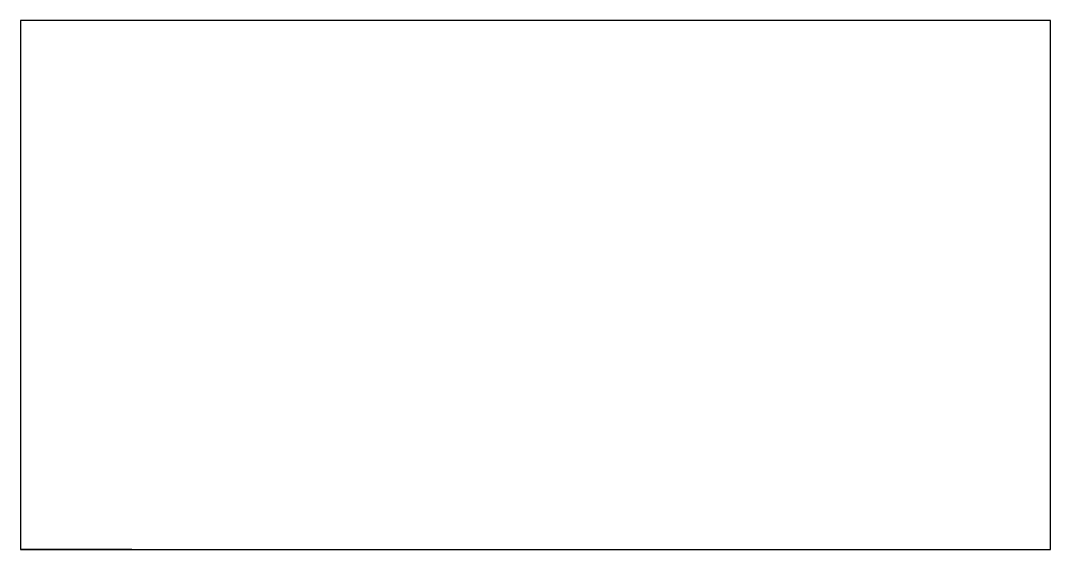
# Model space of a CAD drawing. Header units: centimetres. Extents: x -0.4 to 3.3, y 0.4 to 2.3.
import ezdxf

# ---------------------------------------------------------------- set-up
doc = ezdxf.new("R2010")
doc.units = ezdxf.units.CM
doc.header["$MEASUREMENT"] = 0
doc.layers.add('Spacer v1_SLOT2 v1 v1_SLOT2 v1_Sketch1', color=7, linetype='Continuous')

msp = doc.modelspace()

# ---------------------------------------------------------------- linework, layer by layer
at = {"layer": 'Spacer v1_SLOT2 v1 v1_SLOT2 v1_Sketch1'}
for p, q in [((3.3, 2.3), (-0.4, 2.3)), ((-0.4, 2.3), (-0.4, 0.4)), ((3.3, 0.4), (3.3, 2.3)), ((0, 0.4), (-0.4, 0.4)), ((-0.4, 0.4), (0, 0.4)), ((0, 0.4), (2.9, 0.4)), ((2.9, 0.4), (3.3, 0.4)), ((2.9, 0.4), (3.3, 0.4))]:
    msp.add_line(p, q, dxfattribs=at)

doc.saveas('drawing.dxf')
